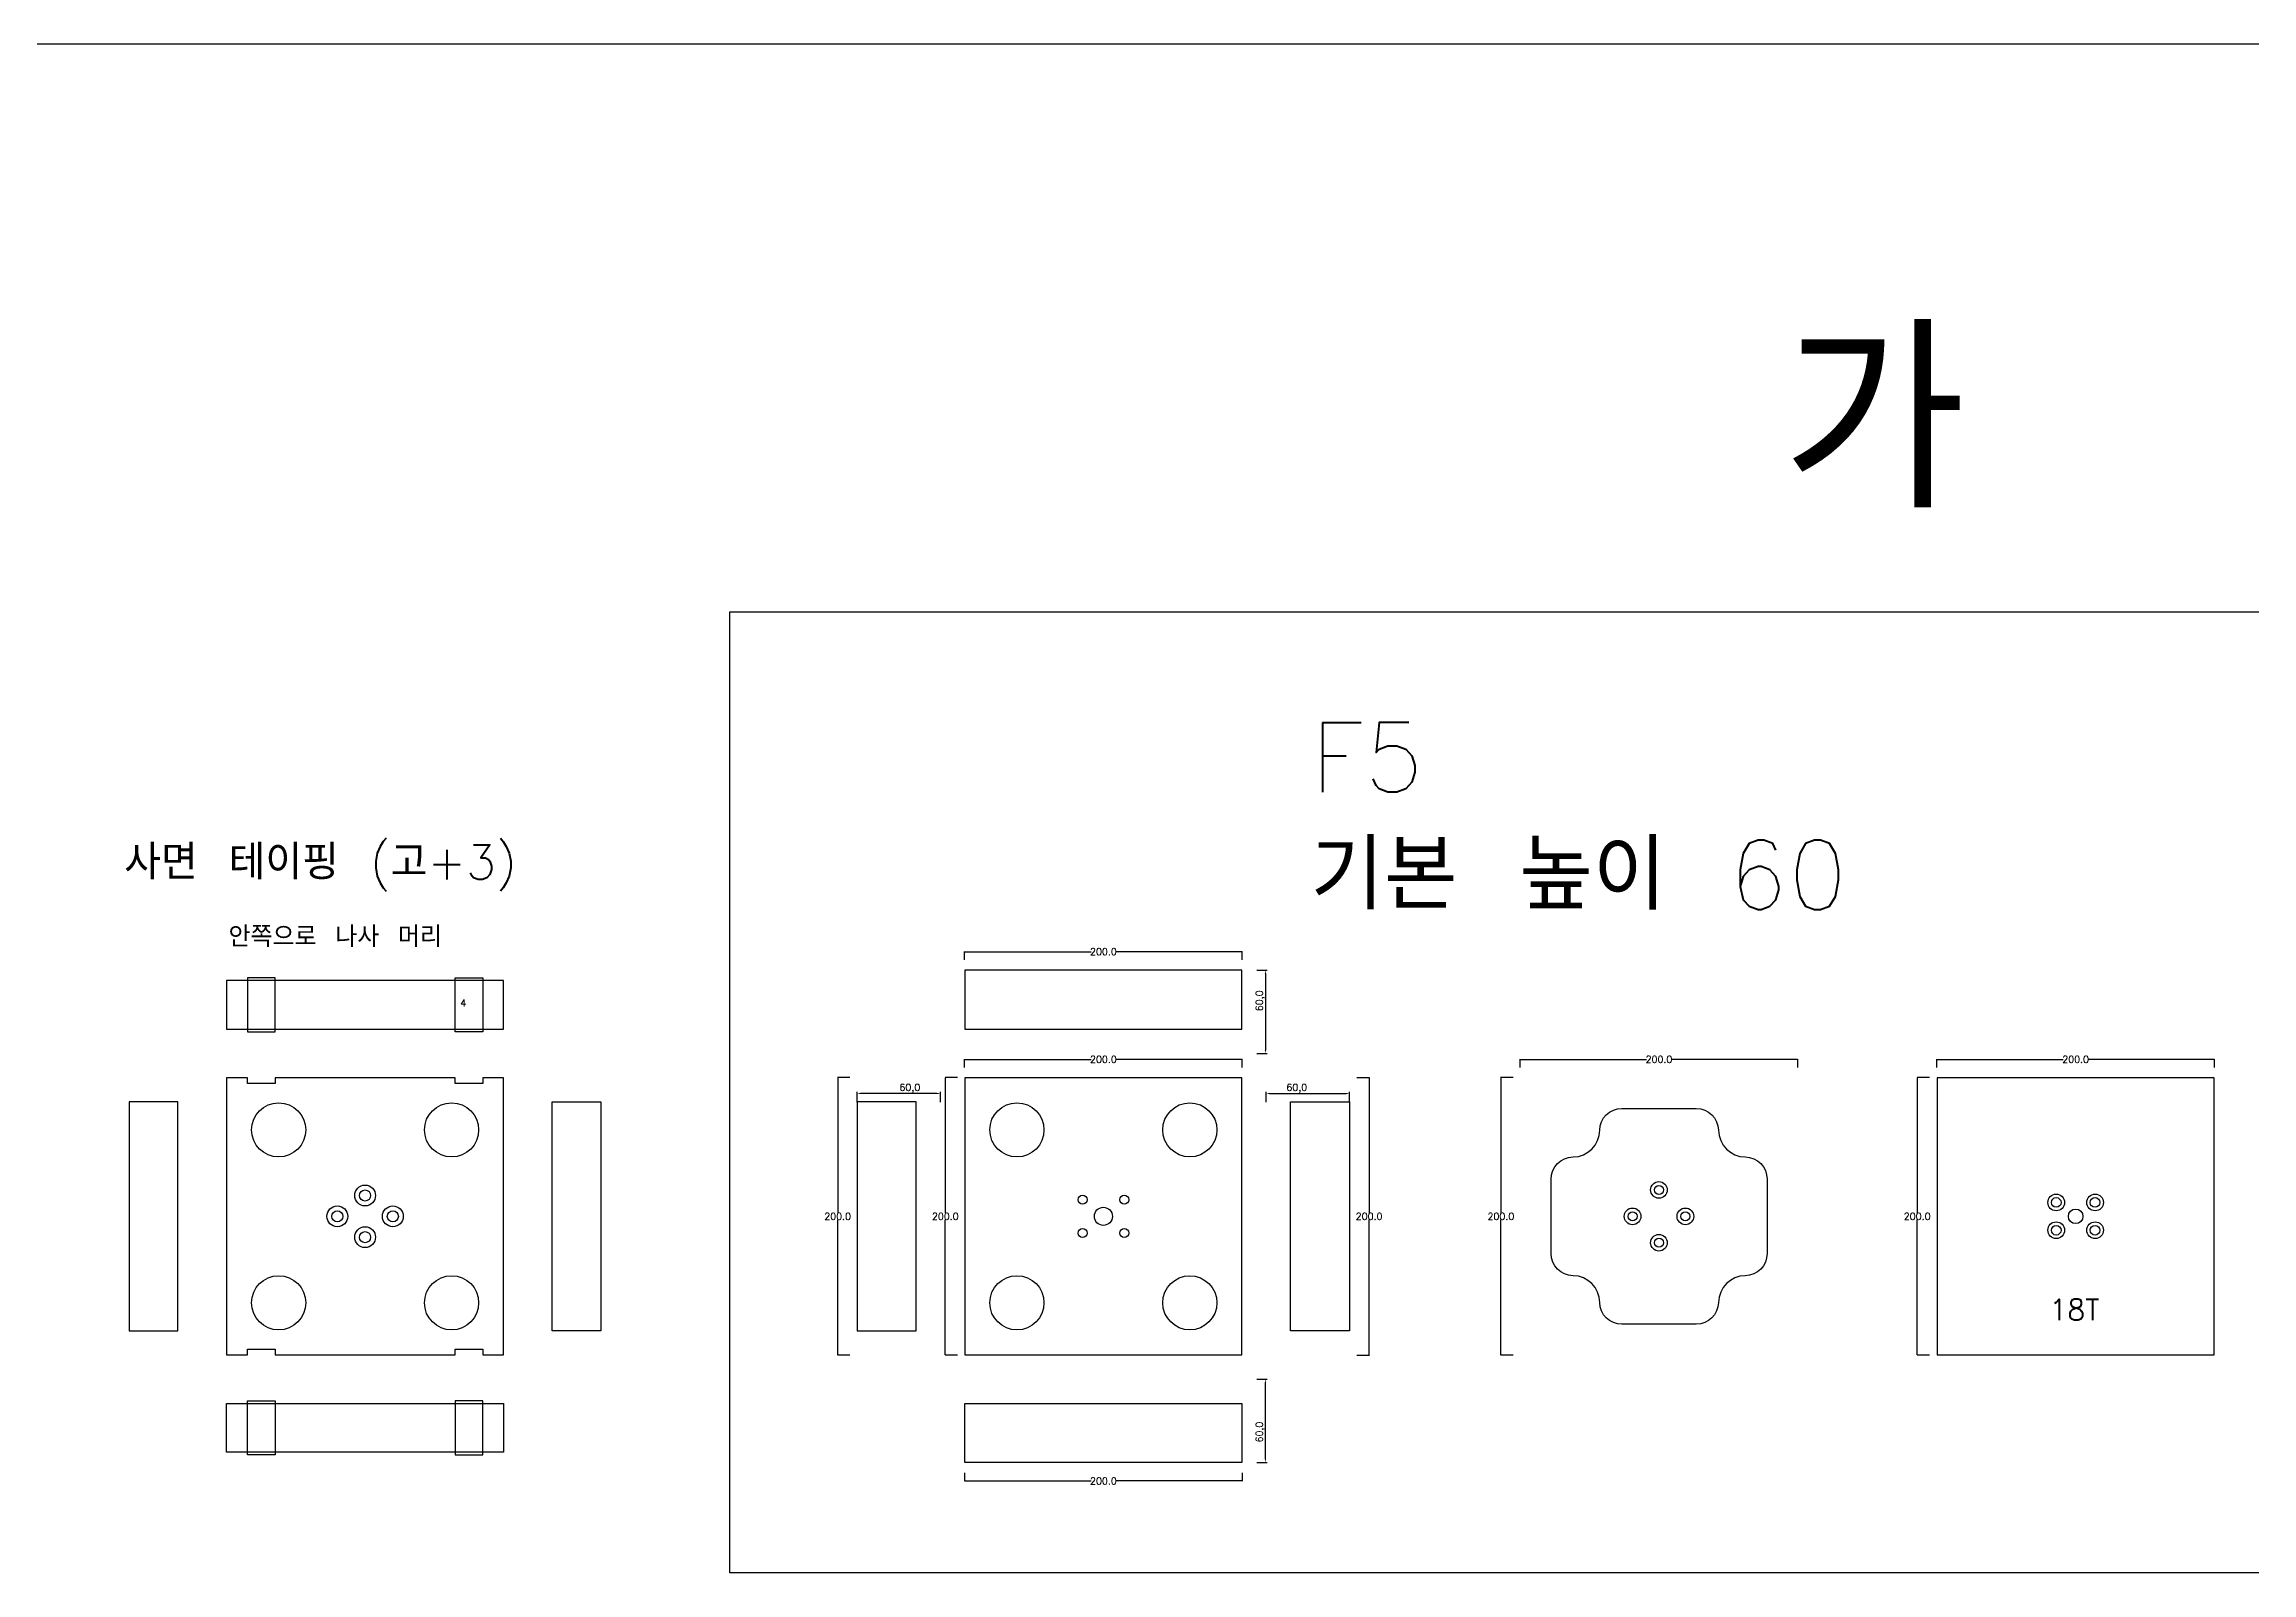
# Model space of a CAD drawing. Header units: millimetres. Extents: x 37110 to 56310, y -3510 to 5490.
# Drawn here: x 53243 to 54833, y -2811 to -1710 of the extents above; entities that cross this region are included whole.
import ezdxf

# ---------------------------------------------------------------- set-up
doc = ezdxf.new("R2010")
doc.units = ezdxf.units.MM
for name, color, linetype in [('TEXT', 3, 'Continuous'), ('볼트 구멍', 7, 'Continuous'), ('치구', 7, 'Continuous'), ('치수', 7, 'Continuous')]:
    doc.layers.add(name, color=color, linetype=linetype)
doc.styles.get("Standard").update_dxf_attribs({"font": 'txt.shx', "bigfont": 'whgtxt.shx'})
doc.dimstyles.new('ISO-25', dxfattribs={"dimtxt": 2.5, "dimasz": 2.5, "dimexe": 1.25, "dimexo": 0.625, "dimtad": 1, "dimtxsty": 'Standard', "dimcen": 2.5, "dimadec": 0, "dimazin": 0, "dimtfac": 1, "dimtmove": 0, "dimatfit": 3, "dimfxl": 0, "dimarcsym": 0})
doc.dimstyles.get("Standard").update_dxf_attribs({"dimtxt": 7, "dimasz": 0.18, "dimexe": 0.18, "dimexo": 0.0625, "dimgap": 0.09, "dimtad": 0, "dimtih": 1, "dimtoh": 1, "dimdec": 1, "dimzin": 0, "dimdsep": 46, "dimtxsty": 'Standard', "dimcen": 0.09, "dimadec": 0, "dimazin": 0, "dimtfac": 1, "dimtdec": 1, "dimtofl": 0, "dimtmove": 0, "dimatfit": 3, "dimfxl": 0, "dimtolj": 1, "dimtzin": 0, "dimarcsym": 0})

# ---------------------------------------------------------------- blocks, each defined once
blk = doc.blocks.new('*D1811')
at = {"layer": 'Defpoints', "color": 0}
for p in [(54115.8, -2376.7), (54115.8, -2436.7), (54122.5, -2436.7)]:
    blk.add_point(p, dxfattribs=at)
at = {"layer": '치수', "color": 0, "lineweight": -2}
for p, q in [((54116.4, -2376.7), (54123.8, -2376.7)), ((54122.5, -2379.2), (54122.5, -2434.2)), ((54116.4, -2436.7), (54123.8, -2436.7))]:
    blk.add_line(p, q, dxfattribs=at)
at = {"layer": '치수', "color": 0}
for points in [[(54122.1, -2379.2), (54123, -2379.2), (54122.5, -2376.7)], [(54122.1, -2434.2), (54123, -2434.2), (54122.5, -2436.7)]]:
    blk.add_solid(points, dxfattribs=at)
at = {"layer": '치수', "color": 0, "insert": (54119, -2398.7), "char_height": 5, "attachment_point": 5, "rotation": 90}
blk.add_mtext('60,0', dxfattribs=at)
blk = doc.blocks.new('*D1813')
at = {"layer": 'Defpoints', "color": 0, "linetype": 'Continuous'}
for p in [(53905.9, -2446.8), (54105.9, -2440.9), (54105.9, -2446.8)]:
    blk.add_point(p, dxfattribs=at)
at = {"layer": '치수', "color": 0, "linetype": 'Continuous', "lineweight": -2}
for p, q in [((53905.9, -2446.7), (53905.9, -2440.7)), ((53906.1, -2440.9), (53997, -2440.9)), ((54105.7, -2440.9), (54014.7, -2440.9)), ((54105.9, -2446.7), (54105.9, -2440.7))]:
    blk.add_line(p, q, dxfattribs=at)
at = {"layer": '치수', "color": 0, "linetype": 'Continuous'}
for points in [[(53906.1, -2440.9), (53906.1, -2441), (53905.9, -2440.9)], [(54105.7, -2440.9), (54105.7, -2441), (54105.9, -2440.9)]]:
    blk.add_solid(points, dxfattribs=at)
at = {"layer": '치수', "color": 0, "linetype": 'Continuous', "insert": (54005.9, -2440.9), "char_height": 5, "attachment_point": 5}
blk.add_mtext('\\A1;200.0', dxfattribs=at)
blk = doc.blocks.new('*D1822')
at = {"layer": 'Defpoints', "color": 0, "linetype": 'Continuous'}
for p in [(53901, -2453.9), (53892.1, -2653.9), (53901, -2653.9)]:
    blk.add_point(p, dxfattribs=at)
at = {"layer": '치수', "color": 0, "linetype": 'Continuous', "lineweight": -2}
for p, q in [((53900.9, -2453.9), (53891.9, -2453.9)), ((53892.1, -2454.1), (53892.1, -2551.3)), ((53892.1, -2653.7), (53892.1, -2556.5)), ((53900.9, -2653.9), (53891.9, -2653.9))]:
    blk.add_line(p, q, dxfattribs=at)
at = {"layer": '치수', "color": 0, "linetype": 'Continuous'}
for points in [[(53892.1, -2454.1), (53892.1, -2454.1), (53892.1, -2453.9)], [(53892.1, -2653.7), (53892.1, -2653.7), (53892.1, -2653.9)]]:
    blk.add_solid(points, dxfattribs=at)
at = {"layer": '치수', "color": 0, "linetype": 'Continuous', "insert": (53892.1, -2553.9), "char_height": 5, "attachment_point": 5}
blk.add_mtext('\\A1;200.0', dxfattribs=at)
blk = doc.blocks.new('*D1829')
at = {"layer": 'Defpoints', "color": 0, "linetype": 'Continuous'}
for p in [(54605.9, -2446.8), (54805.9, -2440.9), (54805.9, -2446.8)]:
    blk.add_point(p, dxfattribs=at)
at = {"layer": '치수', "color": 0, "linetype": 'Continuous', "lineweight": -2}
for p, q in [((54605.9, -2446.7), (54605.9, -2440.7)), ((54606.1, -2440.9), (54697, -2440.9)), ((54805.7, -2440.9), (54714.7, -2440.9)), ((54805.9, -2446.7), (54805.9, -2440.7))]:
    blk.add_line(p, q, dxfattribs=at)
at = {"layer": '치수', "color": 0, "linetype": 'Continuous'}
for points in [[(54606.1, -2440.9), (54606.1, -2441), (54605.9, -2440.9)], [(54805.7, -2440.9), (54805.7, -2441), (54805.9, -2440.9)]]:
    blk.add_solid(points, dxfattribs=at)
at = {"layer": '치수', "color": 0, "linetype": 'Continuous', "insert": (54705.9, -2440.9), "char_height": 5, "attachment_point": 5}
blk.add_mtext('\\A1;200.0', dxfattribs=at)
blk = doc.blocks.new('*D1830')
at = {"layer": 'Defpoints', "color": 0, "linetype": 'Continuous'}
for p in [(54600.7, -2453.9), (54591.8, -2653.9), (54600.7, -2653.9)]:
    blk.add_point(p, dxfattribs=at)
at = {"layer": '치수', "color": 0, "linetype": 'Continuous', "lineweight": -2}
for p, q in [((54600.7, -2453.9), (54591.7, -2453.9)), ((54591.8, -2454.1), (54591.8, -2551.3)), ((54591.8, -2653.7), (54591.8, -2556.5)), ((54600.7, -2653.9), (54591.7, -2653.9))]:
    blk.add_line(p, q, dxfattribs=at)
at = {"layer": '치수', "color": 0, "linetype": 'Continuous'}
for points in [[(54591.8, -2454.1), (54591.9, -2454.1), (54591.8, -2453.9)], [(54591.8, -2653.7), (54591.9, -2653.7), (54591.8, -2653.9)]]:
    blk.add_solid(points, dxfattribs=at)
at = {"layer": '치수', "color": 0, "linetype": 'Continuous', "insert": (54591.8, -2553.9), "char_height": 5, "attachment_point": 5}
blk.add_mtext('\\A1;200.0', dxfattribs=at)
blk = doc.blocks.new('*D1619')
at = {"layer": 'Defpoints', "color": 0, "linetype": 'Continuous'}
for p in [(54301, -2453.9), (54292.1, -2653.9), (54301, -2653.9)]:
    blk.add_point(p, dxfattribs=at)
at = {"layer": '치수', "color": 0, "linetype": 'Continuous', "lineweight": -2}
for p, q in [((54300.9, -2453.9), (54291.9, -2453.9)), ((54292.1, -2454.1), (54292.1, -2551.3)), ((54292.1, -2653.7), (54292.1, -2556.5)), ((54300.9, -2653.9), (54291.9, -2653.9))]:
    blk.add_line(p, q, dxfattribs=at)
at = {"layer": '치수', "color": 0, "linetype": 'Continuous'}
for points in [[(54292.1, -2454.1), (54292.1, -2454.1), (54292.1, -2453.9)], [(54292.1, -2653.7), (54292.1, -2653.7), (54292.1, -2653.9)]]:
    blk.add_solid(points, dxfattribs=at)
at = {"layer": '치수', "color": 0, "linetype": 'Continuous', "insert": (54292.1, -2553.9), "char_height": 5, "attachment_point": 5}
blk.add_mtext('\\A1;200.0', dxfattribs=at)
blk = doc.blocks.new('*D1620')
at = {"layer": 'Defpoints', "color": 0, "linetype": 'Continuous'}
for p in [(54188.3, -2453.9), (54188.3, -2653.9), (54197.2, -2653.9)]:
    blk.add_point(p, dxfattribs=at)
at = {"layer": '치수', "color": 0, "linetype": 'Continuous', "lineweight": -2}
for p, q in [((54188.3, -2453.9), (54197.4, -2453.9)), ((54197.2, -2454.1), (54197.2, -2551.3)), ((54197.2, -2653.7), (54197.2, -2556.5)), ((54188.3, -2653.9), (54197.4, -2653.9))]:
    blk.add_line(p, q, dxfattribs=at)
at = {"layer": '치수', "color": 0, "linetype": 'Continuous'}
for points in [[(54197.2, -2454.1), (54197.2, -2454.1), (54197.2, -2453.9)], [(54197.2, -2653.7), (54197.2, -2653.7), (54197.2, -2653.9)]]:
    blk.add_solid(points, dxfattribs=at)
at = {"layer": '치수', "color": 0, "linetype": 'Continuous', "insert": (54197.2, -2553.9), "char_height": 5, "attachment_point": 5}
blk.add_mtext('\\A1;200.0', dxfattribs=at)
blk = doc.blocks.new('*D1622')
at = {"layer": 'Defpoints', "color": 0, "linetype": 'Continuous'}
for p in [(54305.9, -2446.8), (54505.9, -2440.9), (54505.9, -2446.8)]:
    blk.add_point(p, dxfattribs=at)
at = {"layer": '치수', "color": 0, "linetype": 'Continuous', "lineweight": -2}
for p, q in [((54305.9, -2446.7), (54305.9, -2440.7)), ((54306.1, -2440.9), (54397, -2440.9)), ((54505.7, -2440.9), (54414.7, -2440.9)), ((54505.9, -2446.7), (54505.9, -2440.7))]:
    blk.add_line(p, q, dxfattribs=at)
at = {"layer": '치수', "color": 0, "linetype": 'Continuous'}
for points in [[(54306.1, -2440.9), (54306.1, -2441), (54305.9, -2440.9)], [(54505.7, -2440.9), (54505.7, -2441), (54505.9, -2440.9)]]:
    blk.add_solid(points, dxfattribs=at)
at = {"layer": '치수', "color": 0, "linetype": 'Continuous', "insert": (54405.9, -2440.9), "char_height": 5, "attachment_point": 5}
blk.add_mtext('\\A1;200.0', dxfattribs=at)
blk = doc.blocks.new('*D1623')
at = {"layer": 'Defpoints', "color": 0}
for p in [(54123.1, -2472.2), (54183.1, -2465.4), (54183.1, -2472.2)]:
    blk.add_point(p, dxfattribs=at)
at = {"layer": '치수', "color": 0, "lineweight": -2}
for p, q in [((54123.1, -2471.6), (54123.1, -2464.2)), ((54125.6, -2465.4), (54180.6, -2465.4)), ((54183.1, -2471.6), (54183.1, -2464.2))]:
    blk.add_line(p, q, dxfattribs=at)
at = {"layer": '치수', "color": 0}
for points in [[(54125.6, -2465), (54125.6, -2465.9), (54123.1, -2465.4)], [(54180.6, -2465), (54180.6, -2465.9), (54183.1, -2465.4)]]:
    blk.add_solid(points, dxfattribs=at)
at = {"layer": '치수', "color": 0, "insert": (54145.1, -2461.9), "char_height": 5, "attachment_point": 5}
blk.add_mtext('60,0', dxfattribs=at)
blk = doc.blocks.new('*D1627')
at = {"layer": 'Defpoints', "color": 0, "linetype": 'Continuous'}
for p in [(54105.9, -2363.4), (53905.9, -2369.3), (54105.9, -2369.3)]:
    blk.add_point(p, dxfattribs=at)
at = {"layer": '치수', "color": 0, "linetype": 'Continuous', "lineweight": -2}
for p, q in [((53905.9, -2369.2), (53905.9, -2363.2)), ((53906.1, -2363.4), (53997, -2363.4)), ((54105.7, -2363.4), (54014.7, -2363.4)), ((54105.9, -2369.2), (54105.9, -2363.2))]:
    blk.add_line(p, q, dxfattribs=at)
at = {"layer": '치수', "color": 0, "linetype": 'Continuous'}
for points in [[(53906.1, -2363.4), (53906.1, -2363.5), (53905.9, -2363.4)], [(54105.7, -2363.4), (54105.7, -2363.5), (54105.9, -2363.4)]]:
    blk.add_solid(points, dxfattribs=at)
at = {"layer": '치수', "color": 0, "linetype": 'Continuous', "insert": (54005.9, -2363.4), "char_height": 5, "attachment_point": 5}
blk.add_mtext('\\A1;200.0', dxfattribs=at)
blk = doc.blocks.new('*D2734')
at = {"layer": 'Defpoints', "color": 0}
for p in [(53828.6, -2465.4), (53828.6, -2472.2), (53888.6, -2472.2)]:
    blk.add_point(p, dxfattribs=at)
at = {"layer": '치수', "color": 0, "lineweight": -2}
for p, q in [((53828.6, -2471.6), (53828.6, -2464.2)), ((53886.1, -2465.4), (53831.1, -2465.4)), ((53888.6, -2471.6), (53888.6, -2464.2))]:
    blk.add_line(p, q, dxfattribs=at)
at = {"layer": '치수', "color": 0}
for points in [[(53831.1, -2465), (53831.1, -2465.9), (53828.6, -2465.4)], [(53886.1, -2465), (53886.1, -2465.9), (53888.6, -2465.4)]]:
    blk.add_solid(points, dxfattribs=at)
at = {"layer": '치수', "color": 0, "insert": (53866.6, -2461.9), "char_height": 5, "attachment_point": 5}
blk.add_mtext('60,0', dxfattribs=at)
blk = doc.blocks.new('*D2733')
at = {"layer": 'Defpoints', "color": 0, "linetype": 'Continuous'}
for p in [(53823.5, -2453.9), (53814.6, -2653.9), (53823.5, -2653.9)]:
    blk.add_point(p, dxfattribs=at)
at = {"layer": '치수', "color": 0, "linetype": 'Continuous', "lineweight": -2}
for p, q in [((53823.4, -2453.9), (53814.4, -2453.9)), ((53814.6, -2454.1), (53814.6, -2551.3)), ((53814.6, -2653.7), (53814.6, -2556.5)), ((53823.4, -2653.9), (53814.4, -2653.9))]:
    blk.add_line(p, q, dxfattribs=at)
at = {"layer": '치수', "color": 0, "linetype": 'Continuous'}
for points in [[(53814.6, -2454.1), (53814.6, -2454.1), (53814.6, -2453.9)], [(53814.6, -2653.7), (53814.6, -2653.7), (53814.6, -2653.9)]]:
    blk.add_solid(points, dxfattribs=at)
at = {"layer": '치수', "color": 0, "linetype": 'Continuous', "insert": (53814.6, -2553.9), "char_height": 5, "attachment_point": 5}
blk.add_mtext('\\A1;200.0', dxfattribs=at)
blk = doc.blocks.new('*D2736')
at = {"layer": 'Defpoints', "color": 0, "linetype": 'Continuous'}
for p in [(53905.9, -2738.5), (54105.9, -2738.5), (54105.9, -2744.4)]:
    blk.add_point(p, dxfattribs=at)
at = {"layer": '치수', "color": 0, "linetype": 'Continuous', "lineweight": -2}
for p, q in [((53905.9, -2738.6), (53905.9, -2744.6)), ((53906.1, -2744.4), (53997, -2744.4)), ((54105.7, -2744.4), (54014.7, -2744.4)), ((54105.9, -2738.6), (54105.9, -2744.6))]:
    blk.add_line(p, q, dxfattribs=at)
at = {"layer": '치수', "color": 0, "linetype": 'Continuous'}
for points in [[(53906.1, -2744.4), (53906.1, -2744.4), (53905.9, -2744.4)], [(54105.7, -2744.4), (54105.7, -2744.4), (54105.9, -2744.4)]]:
    blk.add_solid(points, dxfattribs=at)
at = {"layer": '치수', "color": 0, "linetype": 'Continuous', "insert": (54005.9, -2744.4), "char_height": 5, "attachment_point": 5}
blk.add_mtext('\\A1;200.0', dxfattribs=at)
blk = doc.blocks.new('*D2735')
at = {"layer": 'Defpoints', "color": 0}
for p in [(54115.8, -2671.2), (54122.5, -2671.2), (54115.8, -2731.2)]:
    blk.add_point(p, dxfattribs=at)
at = {"layer": '치수', "color": 0, "lineweight": -2}
for p, q in [((54116.4, -2671.2), (54123.8, -2671.2)), ((54122.5, -2728.7), (54122.5, -2673.7)), ((54116.4, -2731.2), (54123.8, -2731.2))]:
    blk.add_line(p, q, dxfattribs=at)
at = {"layer": '치수', "color": 0}
for points in [[(54122.1, -2673.7), (54123, -2673.7), (54122.5, -2671.2)], [(54122.1, -2728.7), (54123, -2728.7), (54122.5, -2731.2)]]:
    blk.add_solid(points, dxfattribs=at)
at = {"layer": '치수', "color": 0, "insert": (54119, -2709.2), "char_height": 5, "attachment_point": 5, "rotation": 90}
blk.add_mtext('60,0', dxfattribs=at)

msp = doc.modelspace()

# ---------------------------------------------------------------- linework, layer by layer
at = {"color": 6}
msp.add_line((56310, -1710), (37110, -1710), dxfattribs=at)
msp.add_lwpolyline([(53736.945, -2118.721), (54859.604, -2118.721), (54859.604, -2810.582), (53736.945, -2810.582)], close=True, dxfattribs=at)
at = {"layer": '볼트 구멍', "color": 2}
for centre in [(53474.36, -2538.913), (53454.36, -2553.913), (53494.36, -2553.913), (53474.36, -2568.913)]:
    msp.add_circle(centre, 7.5, dxfattribs=at)
at = {"layer": '볼트 구멍', "color": 3}
for centre, radius in [((53474.36, -2538.913), 4), ((53990.888, -2541.913), 3.25), ((54020.888, -2541.913), 3.25), ((54405.888, -2534.913), 3.25), ((54691.888, -2543.913), 3.5), ((54719.888, -2543.913), 3.5), ((53454.36, -2553.913), 4), ((53494.36, -2553.913), 4), ((54005.888, -2553.913), 6.5), ((54386.888, -2553.913), 3.25), ((54424.888, -2553.913), 3.25), ((54705.888, -2553.913), 5.25), ((53474.36, -2568.913), 4), ((53990.888, -2565.913), 3.25), ((54020.888, -2565.913), 3.25), ((54405.888, -2572.913), 3.25), ((54691.888, -2563.913), 3.5), ((54719.888, -2563.913), 3.5)]:
    msp.add_circle(centre, radius, dxfattribs=at)
at = {"layer": '볼트 구멍', "color": 6}
for centre in [(54405.888, -2534.913), (54691.888, -2543.913), (54719.888, -2543.913), (54386.888, -2553.913), (54424.888, -2553.913), (54691.888, -2563.913), (54719.888, -2563.913), (54405.888, -2572.913)]:
    msp.add_circle(centre, 6, dxfattribs=at)
at = {"layer": '치구'}
for points in [[(53374.61, -2419.163), (53574.11, -2419.163), (53574.11, -2384.163), (53374.61, -2384.163)], [(54105.638, -2419.163), (54105.638, -2376.663), (53906.138, -2376.663), (53906.138, -2419.163)], [(53374.61, -2653.663), (53389.61, -2653.663), (53389.61, -2649.663), (53409.61, -2649.663), (53409.61, -2653.663), (53539.11, -2653.663), (53539.11, -2649.663), (53559.11, -2649.663), (53559.11, -2653.663), (53574.11, -2653.663), (53574.11, -2454.163), (53559.11, -2454.163), (53559.11, -2458.163), (53539.11, -2458.163), (53539.11, -2454.163), (53409.61, -2454.163), (53409.61, -2458.163), (53389.61, -2458.163), (53389.61, -2454.163), (53374.61, -2454.163)], [(53906.138, -2454.163), (53906.138, -2653.663), (54105.638, -2653.663), (54105.638, -2454.163)], [(54606.138, -2454.163), (54606.138, -2653.663), (54805.638, -2653.663), (54805.638, -2454.163)], [(53339.61, -2471.563), (53304.61, -2471.563), (53304.61, -2636.263), (53339.61, -2636.263)], [(53609.11, -2471.563), (53644.11, -2471.563), (53644.11, -2636.263), (53609.11, -2636.263)], [(53871.138, -2471.563), (53828.638, -2471.563), (53828.638, -2636.263), (53871.138, -2636.263)], [(54140.638, -2471.563), (54183.138, -2471.563), (54183.138, -2636.263), (54140.638, -2636.263)], [(53374.61, -2688.663), (53574.11, -2688.663), (53574.11, -2723.663), (53374.61, -2723.663)], [(54105.638, -2688.663), (54105.638, -2731.163), (53906.138, -2731.163), (53906.138, -2688.663)]]:
    msp.add_lwpolyline(points, close=True, dxfattribs=at)
at = {"layer": '치구', "color": 1}
for points in [[(53389.61, -2421.163), (53409.61, -2421.163), (53409.61, -2382.165), (53389.61, -2382.165)], [(53559.11, -2421.163), (53539.11, -2421.163), (53539.11, -2382.165), (53559.11, -2382.165)], [(53389.61, -2686.663), (53409.61, -2686.663), (53409.61, -2725.66), (53389.61, -2725.66)], [(53559.11, -2686.663), (53539.11, -2686.663), (53539.11, -2725.66), (53559.11, -2725.66)]]:
    msp.add_lwpolyline(points, close=True, dxfattribs=at)
at = {"layer": '치구'}
msp.add_lwpolyline([(54363.236, -2491.938, -0.41009416), (54379.234, -2476.163), (54432.741, -2476.163, -0.41009416), (54448.74, -2491.938, 0.40598664), (54467.963, -2511.161, -0.41009416), (54483.738, -2527.159), (54483.738, -2580.666, -0.41009416), (54467.963, -2596.665, 0.40598664), (54448.74, -2615.888, -0.41009416), (54432.741, -2631.663), (54379.234, -2631.663, -0.41009416), (54363.236, -2615.888, 0.40598664), (54344.012, -2596.665, -0.41009416), (54328.238, -2580.666), (54328.238, -2527.159, -0.41009416), (54344.012, -2511.161, 0.40598664)], format="xyb", close=True, dxfattribs=at)
for centre in [(53412.11, -2491.663), (53536.61, -2491.663), (53943.638, -2491.663), (54068.138, -2491.663), (53412.11, -2616.163), (53536.61, -2616.163), (53943.638, -2616.163), (54068.138, -2616.163)]:
    msp.add_circle(centre, 19.5, dxfattribs=at)

# ---------------------------------------------------------------- texts
at = {"layer": 'TEXT', "linetype": 'Continuous'}
for s, height, p in [('가   우', 125, (54494.59, -2043.966)), ('사면 테이핑 (고+3)', 25, (53300.962, -2311.395))]:
    msp.add_text(s, height=height, dxfattribs=at).set_placement(p)
at = {"layer": 'TEXT'}
for s, p in [('F5', (54155.053, -2248.493)), ('기본 높이 60', (54155.053, -2333.08))]:
    msp.add_text(s, height=50, dxfattribs=at).set_placement(p)
at = {"layer": 'TEXT', "color": 1}
for s, height, p in [('안쪽으로 나사 머리', 15, (53376.013, -2359.986)), ('4', 5, (53542.922, -2402.861)), ('18T', 15, (54687.05, -2628.561))]:
    msp.add_text(s, height=height, dxfattribs=at).set_placement(p)

# ---------------------------------------------------------------- dimensions: what is measured, and where the dimension line sits
at = {"layer": '치수', "color": 4, "linetype": 'Continuous'}
for base, p1, p2, picture, middle in [((54105.888, -2363.422), (53905.888, -2369.306), (54105.888, -2369.306), '*D1627', (54005.888, -2363.422)), ((54105.888, -2440.922), (53905.888, -2446.806), (54105.888, -2446.806), '*D1813', (54005.888, -2440.922)), ((54505.888, -2440.922), (54305.888, -2446.806), (54505.888, -2446.806), '*D1622', (54405.888, -2440.922)), ((54805.888, -2440.922), (54605.888, -2446.806), (54805.888, -2446.806), '*D1829', (54705.888, -2440.922)), ((54105.888, -2744.403), (53905.888, -2738.52), (54105.888, -2738.52), '*D2736', (54005.888, -2744.403))]:
    dim = msp.add_linear_dim(base=base, p1=p1, p2=p2, dimstyle='Standard', override={"dimtxt": 5}, dxfattribs=at)
    dim.commit()
    dim.dimension.update_dxf_attribs({"geometry": picture, "text_midpoint": middle})
at = {"layer": '치수', "color": 4}
for base, p1, p2, angle, picture, middle in [((54122.54, -2436.663), (54115.763, -2376.663), (54115.763, -2436.663), 270, '*D1811', (54122.54, -2398.663)), ((53828.638, -2465.436), (53888.638, -2472.213), (53828.638, -2472.213), 180, '*D2734', (53866.638, -2465.436)), ((54122.54, -2671.163), (54115.763, -2731.163), (54115.763, -2671.163), 90, '*D2735', (54122.54, -2709.163))]:
    dim = msp.add_linear_dim(base=base, p1=p1, p2=p2, angle=angle, dimstyle='ISO-25', override={"dimtxt": 5, "dimdec": 1, "dimzin": 0, "dimtdec": 1}, dxfattribs=at)
    dim.commit()
    dim.dimension.update_dxf_attribs({"geometry": picture, "text_midpoint": middle, "dimtype": 160})
at = {"layer": '치수', "color": 4, "linetype": 'Continuous'}
for base, p1, p2, picture, middle in [((53814.592, -2653.913), (53823.497, -2453.913), (53823.497, -2653.913), '*D2733', (53814.592, -2553.913)), ((53892.092, -2653.913), (53900.997, -2453.913), (53900.997, -2653.913), '*D1822', (53892.092, -2553.913)), ((54197.184, -2653.913), (54188.279, -2453.913), (54188.279, -2653.913), '*D1620', (54197.184, -2553.913)), ((54292.092, -2653.913), (54300.997, -2453.913), (54300.997, -2653.913), '*D1619', (54292.092, -2553.913)), ((54591.842, -2653.913), (54600.747, -2453.913), (54600.747, -2653.913), '*D1830', (54591.842, -2553.913))]:
    dim = msp.add_linear_dim(base=base, p1=p1, p2=p2, angle=90, dimstyle='Standard', override={"dimtxt": 5}, dxfattribs=at)
    dim.commit()
    dim.dimension.update_dxf_attribs({"geometry": picture, "text_midpoint": middle})
at = {"layer": '치수', "color": 4}
dim = msp.add_linear_dim(base=(54183.138, -2465.436), p1=(54123.138, -2472.213), p2=(54183.138, -2472.213), dimstyle='ISO-25', override={"dimtxt": 5, "dimdec": 1, "dimzin": 0, "dimtdec": 1}, dxfattribs=at)
dim.commit()
dim.dimension.update_dxf_attribs({"geometry": '*D1623', "text_midpoint": (54145.138, -2465.436), "dimtype": 160})

doc.saveas('drawing.dxf')
